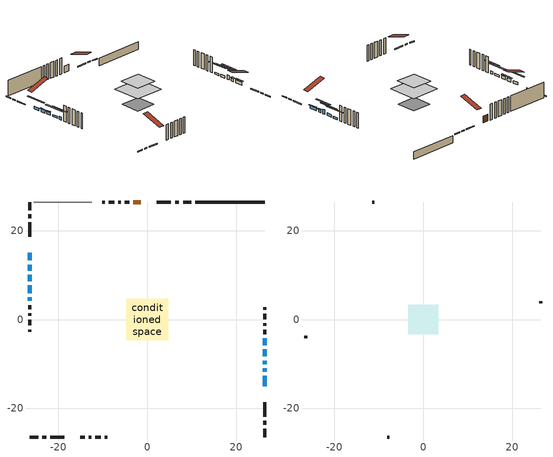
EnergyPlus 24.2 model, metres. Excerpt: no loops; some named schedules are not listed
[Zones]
conditioned space
 floor outside (Floor1 construction): -0.63,-0.63 -0.63,0.63 0.63,0.63 0.63,-0.63 z0.28
 floor adiabatic (AdiabaticFloorConstruction): -4.69,-4.69 -4.69,4.69 4.69,4.69 4.69,-4.69 z2.72
 floor foundation (Slab1 construction): -3.18,-3.18 -3.18,3.18 3.18,3.18 3.18,-3.18 z-2.04
 wall outside (RimJoist1 construction): 9.93,26.47 8.06,26.47 / -26.47,-26.47 -24.6,-26.47 / -26.47,26.47 -26.47,24.6 / 26.47,-26.47 26.47,-24.6 z0.28:0.58
 wall outside (RimJoist2 construction): 7.13,26.47 6.26,26.47 / -23.67,-26.47 -22.79,-26.47 / -26.47,23.67 -26.47,22.79 / 26.47,-23.67 26.47,-22.79 z0.28:0.58
 wall outside (RimJoist3 construction): 5.33,26.47 2.13,26.47 / -21.86,-26.47 -18.66,-26.47 / -26.47,21.86 -26.47,18.66 / 26.47,-21.86 26.47,-18.66 z0.28:0.58
 wall outside (AdiabaticWallConstruction 1): -1.45,26.47 -3.17,26.47 z0.28:2.31
 wall outside (AdiabaticWallConstruction): -26.47,15.09 -26.47,13.31 / 26.47,-8.31 26.47,-6.74 z0.28:1.07; -26.47,12.38 -26.47,10.98 / 26.47,-15.09 26.47,-12.67 / -26.47,10.05 -26.47,8.66 z0.28:1.25; 26.47,-11.75 26.47,-10.96 / -26.47,5.02 -26.47,4.18 z0.28:1.17; -26.47,7.73 -26.47,5.95 / 26.47,-5.81 26.47,-4.24 z0.28:0.87; 26.47,-10.03 26.47,-9.24 z0.28:1.68
 wall outside (Wall1 construction): -4.1,26.47 -5.06,26.47 / -15.09,-26.47 -14.13,-26.47 / -26.47,3.25 -26.47,2.29 / 26.47,-3.31 26.47,-2.35 z0.28:5.16
 wall outside (Wall2 construction): -5.98,26.47 -6.52,26.47 / -13.2,-26.47 -12.67,-26.47 / -26.47,1.36 -26.47,0.83 / 26.47,-1.42 26.47,-0.89 z0.28:5.16
 wall outside (Wall3 construction): -7.45,26.47 -8.68,26.47 / -11.74,-26.47 -10.51,-26.47 / -26.47,-0.1 -26.47,-1.33 / 26.47,0.04 26.47,1.27 z0.28:5.16
 wall outside (Wall4 construction): -9.61,26.47 -10.12,26.47 / -9.58,-26.47 -9.06,-26.47 / -26.47,-2.26 -26.47,-2.78 / 26.47,2.2 26.47,2.72 z0.28:5.16
 wall foundation (FoundationWall1 construction): 26.47,26.47 10.86,26.47 z-2.04:0.28
 wall adiabatic (Wall6 construction): -12.47,26.47 -25.54,26.47 z0.28:5.16
 window (WindowConstruction): -26.47,15.09 -26.47,13.31 z0.28:1.07
 window (WindowConstruction 6): -26.47,12.38 -26.47,10.98 z0.28:1.25
 window (WindowConstruction 7): 26.47,-15.09 26.47,-12.67 z0.28:1.25
 window (WindowConstruction 8): 26.47,-11.74 26.47,-10.96 z0.28:1.17
 window (WindowConstruction 9): -26.47,10.05 -26.47,8.66 z0.28:1.25
 window (WindowConstruction 1): -26.47,7.73 -26.47,5.95 z0.28:0.87
 window (WindowConstruction 2): -26.47,5.02 -26.47,4.18 z0.28:1.17
 window (WindowConstruction 3): 26.47,-10.03 26.47,-9.24 z0.28:1.68
 window (WindowConstruction 4): 26.47,-8.31 26.47,-6.74 z0.28:1.07
 window (WindowConstruction 5): 26.47,-5.81 26.47,-4.24 z0.28:0.87
 door (Door): -1.45,26.47 -3.17,26.47 z0.28:2.31
 ceiling adiabatic (AdiabaticFloorConstruction): 4.69,-4.69 4.69,4.69 -4.69,4.69 -4.69,-4.69 z2.72
attic - vented
 floor to conditioned space (Floor2 construction Reversed): -3.35,-3.35 -3.35,3.35 3.35,3.35 3.35,-3.35 z5.16
 wall outside (Wall5 construction): -11.05,26.47 -11.54,26.47 / -8.13,-26.47 -7.65,-26.47 / -26.47,-3.7 -26.47,-4.19 / 26.47,3.65 26.47,4.13 z0.28:5.16
 roof outside (Roof1 construction): -0.52,26.47,5.16 -0.52,19.95,7.33 1.2,19.95,7.33 1.2,26.47,5.16; -16.02,-26.47,5.16 -16.02,-19.95,7.33 -17.73,-19.95,7.33 -17.73,-26.47,5.16; -26.47,16.02,5.16 -19.95,16.02,7.33 -19.95,17.73,7.33 -26.47,17.73,5.16; 26.47,-16.02,5.16 19.95,-16.02,7.33 19.95,-17.73,7.33 26.47,-17.73,5.16
shading: -26.47,10.87 -26.47,17.53 -26.88,17.53 -26.88,10.87 z3.51; -26.47,10.8 -26.47,12.56 -26.88,12.56 -26.88,10.8 z1.43; 26.47,-12.49 26.47,-15.27 26.88,-15.27 26.88,-12.49 z1.43; 26.47,-10.78 26.47,-11.92 26.88,-11.92 26.88,-10.78 z1.35; -26.47,8.48 -26.47,10.23 -26.88,10.23 -26.88,8.48 z1.43; -26.47,3.51 -26.47,10.17 -26.88,10.17 -26.88,3.51 z3.31; -26.47,1.74 -26.47,7.46 -26.88,7.46 -26.88,1.74 z3.61; 26.47,-6.8 26.47,-12.47 26.88,-12.47 26.88,-6.8 z4.12; 26.47,-4.3 26.47,-10.75 26.88,-10.75 26.88,-4.3 z3.51; 26.47,-1.8 26.47,-8.25 26.88,-8.25 26.88,-1.8 z3.31
[Building]
Building 1: Terrain=Suburbs
[Site:Location]
Calgary Intl AP_AB: Latitude {deg}=51.11; Longitude {deg}=-114.02; Time Zone {hr}=-7; Elevation {m}=1084; Keep Site Location Information=Yes
[Site:GroundTemperature:Shallow]
0.326196, -1.55603, -1.70677, -0.813554, 2.7722, 6.34125, 9.43543, 11.3955, 11.562, 9.96783, 6.95256, 3.49299
[Site:WaterMainsTemperature]
Calculation Method=Schedule; Temperature Schedule=mains temperature schedule
[Material] Roughness=Rough; Thermal Absorptance=0.9
Name | Thickness {m} | Conductivity {W/m-K} | Density {kg/m3} | Specific Heat {J/kg-K} | Solar Absorptance | Visible Absorptance
asphalt or fiberglass shingles | 0.00635 | 0.162714 | 1121.4 | 1465.45 | 0.4 | 0.4
ceiling loosefill ins | 0.169333 | 0.0480833 | 16.02 | 1046.75 | 0.7 | 0.7
ceiling stud and cavity | 0.1397 | 0.136084 | 65.682 | 1177.47 | 0.7 | 0.7
concrete 4.0 in. | 0.1016 | 1.803125 | 2242.8 | 837.4 | 0.7 | 0.7
concrete 8.0 in. | 0.2032 | 1.803125 | 2242.8 | 837.4 | 0.7 | 0.7
door material | 0.04445 | 0.327969 | 512.64 | 1214.23 | 0.7 | 0.7
exterior vertical ins | 0.00258813 | 0.029427 | 32.04 | 1214.23 | 0.7 | 0.7
floor covering | 0.0127 | 0.0433444 | 54.468 | 1339.84 | 0.6 | 0.6
floor rigid ins; rim joist rigid ins | 0.051816 | 0.029427 | 32.04 | 1214.23 | 0.7 | 0.7
floor rigid ins 1; wall rigid ins | 0.512978 | 0.029427 | 32.04 | 1214.23 | 0.7 | 0.7
floor stud and cavity | 0.1397 | 0.0881335 | 92.3553 | 1139.71 | 0.7 | 0.7
floor stud and cavity 1 | 0.1397 | 1.75129 | 37.0049 | 1207.88 | 0.7 | 0.7
furniture material conditioned space 1 | 0.1524 | 0.115458 | 640.8 | 1214.23 | 0.6 | 0.6
gypsum board | 0.0127 | 0.160291 | 801 | 837.4 | 0.6 | 0.6
gypsum board 1 | 0.0127 | 0.160291 | 801 | 837.4 | 0.7 | 0.7
osb sheathing 0.5 in. | 0.0127 | 0.115458 | 512.64 | 1214.23 | 0.7 | 0.7
osb sheathing 0.5 in. 1 | 0.0127 | 0.115458 | 512.64 | 1214.23 | 0.4 | 0.4
osb sheathing 0.75 in. | 0.01905 | 0.115458 | 512.64 | 1214.23 | 0.7 | 0.7
osb sheathing 2.0 in. | 0.0508 | 0.115458 | 512.64 | 1214.23 | 0.7 | 0.7
rim joist stud and cavity | 0.0508 | 0.177451 | 125.044 | 1163.47 | 0.6 | 0.6
rim joist stud and cavity 1 | 0.0508 | 24.0425 | 6.31874 | 1174.65 | 0.6 | 0.6
rim joist stud and cavity 2 | 0.0508 | 0.174236 | 125.044 | 1163.47 | 0.6 | 0.6
wall stud and cavity | 0.1397 | 0.102505 | 139.0536 | 1170.24 | 0.7 | 0.7
wall stud and cavity 1 | 0.1397 | 0.0904657 | 139.0536 | 1170.24 | 0.7 | 0.7
wall stud and cavity 2 | 0.1397 | 0.102637 | 139.0536 | 1170.24 | 0.7 | 0.7
wall stud and cavity 3 | 0.1397 | 0.090055 | 139.0536 | 1170.24 | 0.7 | 0.7
wall stud and cavity 4 | 0.0889 | 6.9971 | 50.32683 | 1063.81 | 0.6 | 0.6
wall stud and cavity 5 | 0.1397 | 0.0915572 | 139.0536 | 1170.24 | 0.7 | 0.7
wall stud and cavity 6 | 0.0889 | 0.380278 | 52.3479 | 1209.89 | 0.7 | 0.7
wall stud and cavity 7 | 0.0889 | 0.391764 | 83.0341 | 1211.67 | 0.7 | 0.7
wood siding | 0.0254 | 0.102417 | 544.68 | 1172.36 | 0.4 | 0.4
wood siding 1 | 0.00254 | 0.102417 | 544.68 | 1172.36 | 0.4 | 0.4
wood siding 2; wood siding 3; wood siding 4 | 0.0254 | 0.102417 | 544.68 | 1172.36 | 0.7 | 0.7
[WindowMaterial:SimpleGlazingSystem]
Name | U-Factor {W/m2-K} | Solar Heat Gain Coefficient
WindowMaterial | 2.961077 | 0.63
WindowMaterial 1 | 5.48552 | 0.55
WindowMaterial 2 | 5.135751 | 0.58
WindowMaterial 3 | 2.941204 | 0.65
WindowMaterial 4 | 2.96789 | 0.62
WindowMaterial 5 | 5.63712 | 0.54
WindowMaterial 6 | 4.55148 | 0.63
WindowMaterial 7 | 4.19945 | 0.65
WindowMaterial 8 | 5.18629 | 0.58
[Construction]
AdiabaticFloorConstruction: floor stud and cavity 1, floor rigid ins 1, osb sheathing 0.75 in., floor covering
AdiabaticWallConstruction: wood siding 3, wall rigid ins, wall stud and cavity 6, gypsum board
AdiabaticWallConstruction 1: wood siding 4, wall rigid ins, wall stud and cavity 6, gypsum board
Door: door material
Floor1 construction: floor stud and cavity, floor rigid ins, osb sheathing 0.75 in., floor covering
Floor2 construction Reversed: gypsum board, ceiling stud and cavity, ceiling loosefill ins
FoundationWall1 construction: concrete 8.0 in., gypsum board 1
furniture construction conditioned space 1: furniture material conditioned space 1
PartitionWallConstruction: gypsum board, wall stud and cavity 7, gypsum board
RimJoist1 construction: wood siding 2, rim joist rigid ins, osb sheathing 2.0 in., rim joist stud and cavity
RimJoist2 construction: wood siding 2, rim joist stud and cavity 1
RimJoist3 construction: wood siding 2, rim joist rigid ins, osb sheathing 2.0 in., rim joist stud and cavity 2
Roof1 construction: asphalt or fiberglass shingles
Slab1 construction: concrete 4.0 in.
Wall1 construction: wood siding, osb sheathing 0.5 in., wall stud and cavity, gypsum board
Wall2 construction: wood siding, osb sheathing 0.5 in., wall stud and cavity 1, gypsum board
Wall3 construction: wood siding, osb sheathing 0.5 in., wall stud and cavity 2, gypsum board
Wall4 construction: wood siding, osb sheathing 0.5 in., wall stud and cavity 3, gypsum board
Wall5 construction: wood siding 1, wall stud and cavity 4
Wall6 construction: osb sheathing 0.5 in. 1, wall stud and cavity 5, gypsum board
WindowConstruction: WindowMaterial
WindowConstruction 1: WindowMaterial 1
WindowConstruction 2: WindowMaterial 2
WindowConstruction 3: WindowMaterial 3
WindowConstruction 4: WindowMaterial 4
WindowConstruction 5: WindowMaterial 5
WindowConstruction 6; WindowConstruction 9: WindowMaterial 6
WindowConstruction 7: WindowMaterial 7
WindowConstruction 8: WindowMaterial 8
[Zone] Multiplier=1; Part of Total Floor Area=Yes
Name | Volume {m3}
attic - vented | 15.7934
conditioned space | 333.9
[Space]
Name | Zone | Volume {m3}
attic - vented 1 | attic - vented | 15.7934
conditioned space 1 | conditioned space | 333.9
[ZoneInfiltration:EffectiveLeakageArea]
infil attic - vented 1: Zone or Space=attic - vented 1; Schedule=Always On Discrete; Effective Air Leakage Area {cm2}=1535.31; Stack Coefficient=0.000490203; Wind Coefficient=1.49592e-05
[ZoneMixing]
whole house fan mix: Zone or Space=attic - vented; Schedule=Always On Continuous; Design Flow Rate Calculation Method=Flow/Zone; Design Flow Rate {m3/s}=0; Source Zone or Space=conditioned space
[SurfaceProperty:ExposedFoundationPerimeter]
Slab1: Exposed Perimeter Calculation Method=TotalExposedPerimeter; Total Exposed Perimeter {m}=15.606
[InternalMass] Zone or ZoneList=conditioned space; Space or SpaceList=conditioned space 1
Name | Construction | Surface Area {m2}
furniture mass conditioned space 1 | furniture construction conditioned space 1 | 52.036
partition wall mass | PartitionWallConstruction | 130.09
[Lights]
interior lighting: Zone or ZoneList or Space or SpaceList=conditioned space 1; Schedule=interior lighting schedule; Design Level Calculation Method=LightingLevel; Lighting Level {W}=343.2; Return Air Fraction=0; Fraction Radiant=0.6; Fraction Visible=0.2; Fraction Replaceable=1
[People]
occupants: Zone or ZoneList or Space or SpaceList=conditioned space 1; Number of People Schedule=occupants schedule; Number of People Calculation Method=People; Number of People=3; Fraction Radiant=0.314171; Sensible Heat Fraction=0.56303; Activity Level Schedule=occupants activity schedule; Carbon Dioxide Generation Rate {m3/s-W}=0; Enable ASHRAE 55 Comfort Warnings=No; Mean Radiant Temperature Calculation Type=EnclosureAveraged
[ElectricEquipment] Zone or ZoneList or Space or SpaceList=conditioned space 1; Design Level Calculation Method=EquipmentLevel
Name | Schedule | Design Level {W} | Fraction Latent | Fraction Radiant | Fraction Lost
clothes dryer | clothes dryer schedule | 140.772 | 0.015 | 0.081 | 0.85
clothes washer | clothes washer schedule | 32.1985 | 0.03 | 0.162 | 0.7
cooking range | cooking range schedule | 208.969 | 0.08 | 0.432 | 0.2
dishwasher | dishwasher schedule | 66.8632 | 0.3 | 0.18 | 0.4
fridge | fridge schedule | 72.9452 | 0 | 0.6 | 0
mech vent house fan | mech vent house fan schedule | 0 | 0 | 0 | 1
mech vent house fan cfis | mech vent house fan cfis schedule | 0 | 0 | 0 | 0
misc plug loads | misc plug loads schedule | 494.7 | 0.045 | 0.513 | 0.1
whole house fan | Always On Discrete | 0 | 0 | 0 | 1
[OtherEquipment] Zone or ZoneList or Space or SpaceList=conditioned space 1; Design Level Calculation Method=EquipmentLevel
Name | Fuel Type | Schedule | Design Level {W} | Fraction Latent | Fraction Radiant | Fraction Lost
clothes dryer 1 | Electricity | clothes dryer schedule | 0 | 0.015 | 0.081 | 0.85
cooking range 1 | Electricity | cooking range schedule | 0 | 0.08 | 0.432 | 0.2
general water use latent | None | general water use schedule | 59.3978 | 1 | 0 | 0
general water use sensible | None | general water use schedule | -58.539 | 0 | 0.6 | 0
mech vent house fan latent load | None | Always On Discrete | 0 | 1 | 0 | 0
mech vent house fan sensible load | None | Always On Discrete | 0 | 0 | 0 | 0
water heater energy adjustment1 | NaturalGas | Always On Discrete | 0.01 | 0 | 0 | 1
[ZoneInfiltration:DesignFlowRate] Zone or ZoneList or Space or SpaceList=conditioned space 1; Schedule=Always On Discrete; Design Flow Rate Calculation Method=Flow/Zone; Design Flow Rate {m3/s}=0
infil flow; natural vent flow; whole house fan flow
[Foundation:Kiva]
Foundation Kiva 1: Initial Indoor Air Temperature {C}=18; Wall Height Above Grade {m}=0.279989; Wall Depth Below Slab {m}=0.2032; Custom Block Material Name 1=exterior vertical ins; Custom Block Depth 1 {m}=2.31999; Custom Block X Position 1 {m}=0.2159; Custom Block Z Position 1 {m}=0
[Foundation:Kiva:Settings]
Soil Conductivity {W/m-K}=0.849921; Soil Density {kg/m3}=1842.3; Soil Specific Heat {J/kg-K}=418.7; Ground Solar Absorptivity=0.9; Ground Thermal Absorptivity=0.9; Ground Surface Roughness {m}=0.03; Far-Field Width {m}=40; Deep-Ground Boundary Condition=ZeroFlux; Deep-Ground Depth {m}=40; Minimum Cell Dimension {m}=0.2; Maximum Cell Growth Coefficient=3; Simulation Timestep=Timestep
[Exterior:Lights]
exterior lighting: Schedule=exterior lighting schedule; Design Level {W}=75.6
[Schedule:Constant]
Name | Hourly Value
Always On Continuous; mech vent house fan schedule; mech vent house fan cfis schedule; Always On Discrete | 1
occupants activity schedule | 117.228
fridge schedule | 0
[Schedule:Week:Daily]
interior lighting schedule Week Rule - Jan1-Jan27: interior lighting schedule day, interior lighting schedule day, interior lighting schedule day, interior lighting schedule day, interior lighting schedule day, interior lighting schedule day, interior lighting schedule day, interior lighting schedule default day, interior lighting schedule default day, interior lighting schedule default day, interior lighting schedule default day, interior lighting schedule default day
interior lighting schedule Week Rule - Jan28-Feb3: interior lighting schedule day, interior lighting schedule day, interior lighting schedule day, interior lighting schedule day, interior lighting schedule day 1, interior lighting schedule day 1, interior lighting schedule day 1, interior lighting schedule default day, interior lighting schedule default day, interior lighting schedule default day, interior lighting schedule default day, interior lighting schedule default day
interior lighting schedule Week Rule - Feb4-Feb24: interior lighting schedule day 1, interior lighting schedule day 1, interior lighting schedule day 1, interior lighting schedule day 1, interior lighting schedule day 1, interior lighting schedule day 1, interior lighting schedule day 1, interior lighting schedule default day, interior lighting schedule default day, interior lighting schedule default day, interior lighting schedule default day, interior lighting schedule default day
interior lighting schedule Week Rule - Feb25-Mar3: interior lighting schedule day 1, interior lighting schedule day 1, interior lighting schedule day 1, interior lighting schedule day 1, interior lighting schedule day 2, interior lighting schedule day 2, interior lighting schedule day 2, interior lighting schedule default day, interior lighting schedule default day, interior lighting schedule default day, interior lighting schedule default day, interior lighting schedule default day
interior lighting schedule Week Rule - Mar4-Mar31: interior lighting schedule day 2, interior lighting schedule day 2, interior lighting schedule day 2, interior lighting schedule day 2, interior lighting schedule day 2, interior lighting schedule day 2, interior lighting schedule day 2, interior lighting schedule default day, interior lighting schedule default day, interior lighting schedule default day, interior lighting schedule default day, interior lighting schedule default day
interior lighting schedule Week Rule - Apr1-Apr28: interior lighting schedule day 3, interior lighting schedule day 3, interior lighting schedule day 3, interior lighting schedule day 3, interior lighting schedule day 3, interior lighting schedule day 3, interior lighting schedule day 3, interior lighting schedule default day, interior lighting schedule default day, interior lighting schedule default day, interior lighting schedule default day, interior lighting schedule default day
interior lighting schedule Week Rule - Apr29-May5: interior lighting schedule day 3, interior lighting schedule day 3, interior lighting schedule day 4, interior lighting schedule day 4, interior lighting schedule day 4, interior lighting schedule day 4, interior lighting schedule day 4, interior lighting schedule default day, interior lighting schedule default day, interior lighting schedule default day, interior lighting schedule default day, interior lighting schedule default day
interior lighting schedule Week Rule - May6-May26: interior lighting schedule day 4, interior lighting schedule day 4, interior lighting schedule day 4, interior lighting schedule day 4, interior lighting schedule day 4, interior lighting schedule day 4, interior lighting schedule day 4, interior lighting schedule default day, interior lighting schedule default day, interior lighting schedule default day, interior lighting schedule default day, interior lighting schedule default day
interior lighting schedule Week Rule - May27-Jun2: interior lighting schedule day 4, interior lighting schedule day 4, interior lighting schedule day 4, interior lighting schedule day 4, interior lighting schedule day 4, interior lighting schedule day 5, interior lighting schedule day 5, interior lighting schedule default day, interior lighting schedule default day, interior lighting schedule default day, interior lighting schedule default day, interior lighting schedule default day
interior lighting schedule Week Rule - Jun3-Jun30: interior lighting schedule day 5, interior lighting schedule day 5, interior lighting schedule day 5, interior lighting schedule day 5, interior lighting schedule day 5, interior lighting schedule day 5, interior lighting schedule day 5, interior lighting schedule default day, interior lighting schedule default day, interior lighting schedule default day, interior lighting schedule default day, interior lighting schedule default day
interior lighting schedule Week Rule - Jul1-Jul28: interior lighting schedule day 6, interior lighting schedule day 6, interior lighting schedule day 6, interior lighting schedule day 6, interior lighting schedule day 6, interior lighting schedule day 6, interior lighting schedule day 6, interior lighting schedule default day, interior lighting schedule default day, interior lighting schedule default day, interior lighting schedule default day, interior lighting schedule default day
interior lighting schedule Week Rule - Jul29-Aug4: interior lighting schedule day 6, interior lighting schedule day 6, interior lighting schedule day 6, interior lighting schedule day 7, interior lighting schedule day 7, interior lighting schedule day 7, interior lighting schedule day 7, interior lighting schedule default day, interior lighting schedule default day, interior lighting schedule default day, interior lighting schedule default day, interior lighting schedule default day
interior lighting schedule Week Rule - Aug5-Aug25: interior lighting schedule day 7, interior lighting schedule day 7, interior lighting schedule day 7, interior lighting schedule day 7, interior lighting schedule day 7, interior lighting schedule day 7, interior lighting schedule day 7, interior lighting schedule default day, interior lighting schedule default day, interior lighting schedule default day, interior lighting schedule default day, interior lighting schedule default day
interior lighting schedule Week Rule - Aug26-Sep1: interior lighting schedule day 7, interior lighting schedule day 7, interior lighting schedule day 7, interior lighting schedule day 7, interior lighting schedule day 7, interior lighting schedule day 7, interior lighting schedule day 8, interior lighting schedule default day, interior lighting schedule default day, interior lighting schedule default day, interior lighting schedule default day, interior lighting schedule default day
interior lighting schedule Week Rule - Sep2-Sep29: interior lighting schedule day 8, interior lighting schedule day 8, interior lighting schedule day 8, interior lighting schedule day 8, interior lighting schedule day 8, interior lighting schedule day 8, interior lighting schedule day 8, interior lighting schedule default day, interior lighting schedule default day, interior lighting schedule default day, interior lighting schedule default day, interior lighting schedule default day
interior lighting schedule Week Rule - Sep30-Oct6: interior lighting schedule day 8, interior lighting schedule day 9, interior lighting schedule day 9, interior lighting schedule day 9, interior lighting schedule day 9, interior lighting schedule day 9, interior lighting schedule day 9, interior lighting schedule default day, interior lighting schedule default day, interior lighting schedule default day, interior lighting schedule default day, interior lighting schedule default day
interior lighting schedule Week Rule - Oct7-Oct27: interior lighting schedule day 9, interior lighting schedule day 9, interior lighting schedule day 9, interior lighting schedule day 9, interior lighting schedule day 9, interior lighting schedule day 9, interior lighting schedule day 9, interior lighting schedule default day, interior lighting schedule default day, interior lighting schedule default day, interior lighting schedule default day, interior lighting schedule default day
interior lighting schedule Week Rule - Oct28-Nov3: interior lighting schedule day 9, interior lighting schedule day 9, interior lighting schedule day 9, interior lighting schedule day 9, interior lighting schedule day 10, interior lighting schedule day 10, interior lighting schedule day 10, interior lighting schedule default day, interior lighting schedule default day, interior lighting schedule default day, interior lighting schedule default day, interior lighting schedule default day
interior lighting schedule Week Rule - Nov4-Nov24: interior lighting schedule day 10, interior lighting schedule day 10, interior lighting schedule day 10, interior lighting schedule day 10, interior lighting schedule day 10, interior lighting schedule day 10, interior lighting schedule day 10, interior lighting schedule default day, interior lighting schedule default day, interior lighting schedule default day, interior lighting schedule default day, interior lighting schedule default day
interior lighting schedule Week Rule - Nov25-Dec1: interior lighting schedule day 10, interior lighting schedule day 10, interior lighting schedule day 10, interior lighting schedule day 10, interior lighting schedule day 10, interior lighting schedule day 10, interior lighting schedule day 11, interior lighting schedule default day, interior lighting schedule default day, interior lighting schedule default day, interior lighting schedule default day, interior lighting schedule default day
interior lighting schedule Week Rule - Dec2-Dec31: interior lighting schedule day 11, interior lighting schedule day 11, interior lighting schedule day 11, interior lighting schedule day 11, interior lighting schedule day 11, interior lighting schedule day 11, interior lighting schedule day 11, interior lighting schedule default day, interior lighting schedule default day, interior lighting schedule default day, interior lighting schedule default day, interior lighting schedule default day
occupants schedule Week Rule - Jan1-Dec31: occupants schedule day, occupants schedule day, occupants schedule day, occupants schedule day, occupants schedule day, occupants schedule day, occupants schedule day, occupants schedule default day, occupants schedule default day, occupants schedule default day, occupants schedule default day, occupants schedule default day
clothes dryer schedule Week Rule - Jan1-Dec31: clothes dryer schedule day, clothes dryer schedule day, clothes dryer schedule day, clothes dryer schedule day, clothes dryer schedule day, clothes dryer schedule day, clothes dryer schedule day, clothes dryer schedule default day, clothes dryer schedule default day, clothes dryer schedule default day, clothes dryer schedule default day, clothes dryer schedule default day
clothes washer schedule Week Rule - Jan1-Dec31: clothes washer schedule day, clothes washer schedule day, clothes washer schedule day, clothes washer schedule day, clothes washer schedule day, clothes washer schedule day, clothes washer schedule day, clothes washer schedule default day, clothes washer schedule default day, clothes washer schedule default day, clothes washer schedule default day, clothes washer schedule default day
cooking range schedule Week Rule - Jan1-Dec31: cooking range schedule day, cooking range schedule day, cooking range schedule day, cooking range schedule day, cooking range schedule day, cooking range schedule day, cooking range schedule day, cooking range schedule default day, cooking range schedule default day, cooking range schedule default day, cooking range schedule default day, cooking range schedule default day
dishwasher schedule Week Rule - Jan1-Dec31: dishwasher schedule day, dishwasher schedule day, dishwasher schedule day, dishwasher schedule day, dishwasher schedule day, dishwasher schedule day, dishwasher schedule day, dishwasher schedule default day, dishwasher schedule default day, dishwasher schedule default day, dishwasher schedule default day, dishwasher schedule default day
misc plug loads schedule Week Rule - Jan1-Dec31: misc plug loads schedule day, misc plug loads schedule day, misc plug loads schedule day, misc plug loads schedule day, misc plug loads schedule day, misc plug loads schedule day, misc plug loads schedule day, misc plug loads schedule default day, misc plug loads schedule default day, misc plug loads schedule default day, misc plug loads schedule default day, misc plug loads schedule default day
general water use schedule Week Rule - Jan1-Dec31: general water use schedule day, general water use schedule day, general water use schedule day, general water use schedule day, general water use schedule day, general water use schedule day, general water use schedule day, general water use schedule default day, general water use schedule default day, general water use schedule default day, general water use schedule default day, general water use schedule default day
exterior lighting schedule Week Rule - Jan1-Jan27: exterior lighting schedule day, exterior lighting schedule day, exterior lighting schedule day, exterior lighting schedule day, exterior lighting schedule day, exterior lighting schedule day, exterior lighting schedule day, exterior lighting schedule default day, exterior lighting schedule default day, exterior lighting schedule default day, exterior lighting schedule default day, exterior lighting schedule default day
exterior lighting schedule Week Rule - Jan28-Feb3: exterior lighting schedule day, exterior lighting schedule day, exterior lighting schedule day, exterior lighting schedule day, exterior lighting schedule day 1, exterior lighting schedule day 1, exterior lighting schedule day 1, exterior lighting schedule default day, exterior lighting schedule default day, exterior lighting schedule default day, exterior lighting schedule default day, exterior lighting schedule default day
exterior lighting schedule Week Rule - Feb4-Feb24: exterior lighting schedule day 1, exterior lighting schedule day 1, exterior lighting schedule day 1, exterior lighting schedule day 1, exterior lighting schedule day 1, exterior lighting schedule day 1, exterior lighting schedule day 1, exterior lighting schedule default day, exterior lighting schedule default day, exterior lighting schedule default day, exterior lighting schedule default day, exterior lighting schedule default day
exterior lighting schedule Week Rule - Feb25-Mar3: exterior lighting schedule day 1, exterior lighting schedule day 1, exterior lighting schedule day 1, exterior lighting schedule day 1, exterior lighting schedule day 2, exterior lighting schedule day 2, exterior lighting schedule day 2, exterior lighting schedule default day, exterior lighting schedule default day, exterior lighting schedule default day, exterior lighting schedule default day, exterior lighting schedule default day
exterior lighting schedule Week Rule - Mar4-Mar31: exterior lighting schedule day 2, exterior lighting schedule day 2, exterior lighting schedule day 2, exterior lighting schedule day 2, exterior lighting schedule day 2, exterior lighting schedule day 2, exterior lighting schedule day 2, exterior lighting schedule default day, exterior lighting schedule default day, exterior lighting schedule default day, exterior lighting schedule default day, exterior lighting schedule default day
exterior lighting schedule Week Rule - Apr1-Apr28: exterior lighting schedule day 3, exterior lighting schedule day 3, exterior lighting schedule day 3, exterior lighting schedule day 3, exterior lighting schedule day 3, exterior lighting schedule day 3, exterior lighting schedule day 3, exterior lighting schedule default day, exterior lighting schedule default day, exterior lighting schedule default day, exterior lighting schedule default day, exterior lighting schedule default day
exterior lighting schedule Week Rule - Apr29-May5: exterior lighting schedule day 3, exterior lighting schedule day 3, exterior lighting schedule day 4, exterior lighting schedule day 4, exterior lighting schedule day 4, exterior lighting schedule day 4, exterior lighting schedule day 4, exterior lighting schedule default day, exterior lighting schedule default day, exterior lighting schedule default day, exterior lighting schedule default day, exterior lighting schedule default day
exterior lighting schedule Week Rule - May6-May26: exterior lighting schedule day 4, exterior lighting schedule day 4, exterior lighting schedule day 4, exterior lighting schedule day 4, exterior lighting schedule day 4, exterior lighting schedule day 4, exterior lighting schedule day 4, exterior lighting schedule default day, exterior lighting schedule default day, exterior lighting schedule default day, exterior lighting schedule default day, exterior lighting schedule default day
exterior lighting schedule Week Rule - May27-Jun2: exterior lighting schedule day 4, exterior lighting schedule day 4, exterior lighting schedule day 4, exterior lighting schedule day 4, exterior lighting schedule day 4, exterior lighting schedule day 5, exterior lighting schedule day 5, exterior lighting schedule default day, exterior lighting schedule default day, exterior lighting schedule default day, exterior lighting schedule default day, exterior lighting schedule default day
exterior lighting schedule Week Rule - Jun3-Jun30: exterior lighting schedule day 5, exterior lighting schedule day 5, exterior lighting schedule day 5, exterior lighting schedule day 5, exterior lighting schedule day 5, exterior lighting schedule day 5, exterior lighting schedule day 5, exterior lighting schedule default day, exterior lighting schedule default day, exterior lighting schedule default day, exterior lighting schedule default day, exterior lighting schedule default day
exterior lighting schedule Week Rule - Jul1-Jul28: exterior lighting schedule day 6, exterior lighting schedule day 6, exterior lighting schedule day 6, exterior lighting schedule day 6, exterior lighting schedule day 6, exterior lighting schedule day 6, exterior lighting schedule day 6, exterior lighting schedule default day, exterior lighting schedule default day, exterior lighting schedule default day, exterior lighting schedule default day, exterior lighting schedule default day
exterior lighting schedule Week Rule - Jul29-Aug4: exterior lighting schedule day 6, exterior lighting schedule day 6, exterior lighting schedule day 6, exterior lighting schedule day 7, exterior lighting schedule day 7, exterior lighting schedule day 7, exterior lighting schedule day 7, exterior lighting schedule default day, exterior lighting schedule default day, exterior lighting schedule default day, exterior lighting schedule default day, exterior lighting schedule default day
exterior lighting schedule Week Rule - Aug5-Aug25: exterior lighting schedule day 7, exterior lighting schedule day 7, exterior lighting schedule day 7, exterior lighting schedule day 7, exterior lighting schedule day 7, exterior lighting schedule day 7, exterior lighting schedule day 7, exterior lighting schedule default day, exterior lighting schedule default day, exterior lighting schedule default day, exterior lighting schedule default day, exterior lighting schedule default day
exterior lighting schedule Week Rule - Aug26-Sep1: exterior lighting schedule day 7, exterior lighting schedule day 7, exterior lighting schedule day 7, exterior lighting schedule day 7, exterior lighting schedule day 7, exterior lighting schedule day 7, exterior lighting schedule day 8, exterior lighting schedule default day, exterior lighting schedule default day, exterior lighting schedule default day, exterior lighting schedule default day, exterior lighting schedule default day
exterior lighting schedule Week Rule - Sep2-Sep29: exterior lighting schedule day 8, exterior lighting schedule day 8, exterior lighting schedule day 8, exterior lighting schedule day 8, exterior lighting schedule day 8, exterior lighting schedule day 8, exterior lighting schedule day 8, exterior lighting schedule default day, exterior lighting schedule default day, exterior lighting schedule default day, exterior lighting schedule default day, exterior lighting schedule default day
exterior lighting schedule Week Rule - Sep30-Oct6: exterior lighting schedule day 8, exterior lighting schedule day 9, exterior lighting schedule day 9, exterior lighting schedule day 9, exterior lighting schedule day 9, exterior lighting schedule day 9, exterior lighting schedule day 9, exterior lighting schedule default day, exterior lighting schedule default day, exterior lighting schedule default day, exterior lighting schedule default day, exterior lighting schedule default day
exterior lighting schedule Week Rule - Oct7-Oct27: exterior lighting schedule day 9, exterior lighting schedule day 9, exterior lighting schedule day 9, exterior lighting schedule day 9, exterior lighting schedule day 9, exterior lighting schedule day 9, exterior lighting schedule day 9, exterior lighting schedule default day, exterior lighting schedule default day, exterior lighting schedule default day, exterior lighting schedule default day, exterior lighting schedule default day
exterior lighting schedule Week Rule - Oct28-Nov3: exterior lighting schedule day 9, exterior lighting schedule day 9, exterior lighting schedule day 9, exterior lighting schedule day 9, exterior lighting schedule day 10, exterior lighting schedule day 10, exterior lighting schedule day 10, exterior lighting schedule default day, exterior lighting schedule default day, exterior lighting schedule default day, exterior lighting schedule default day, exterior lighting schedule default day
[Schedule:Year]
interior lighting schedule: interior lighting schedule Week Rule - Jan1-Jan27, 1, 1, 1, 27, interior lighting schedule Week Rule - Jan28-Feb3, 1, 28, 2, 3, interior lighting schedule Week Rule - Feb4-Feb24, 2, 4, 2, 24, interior lighting schedule Week Rule - Feb25-Mar3, 2, 25, 3, 3, interior lighting schedule Week Rule - Mar4-Mar31, 3, 4, 3, 31, interior lighting schedule Week Rule - Apr1-Apr28, 4, 1, 4, 28, interior lighting schedule Week Rule - Apr29-May5, 4, 29, 5, 5, interior lighting schedule Week Rule - May6-May26, 5, 6, 5, 26, interior lighting schedule Week Rule - May27-Jun2, 5, 27, 6, 2, interior lighting schedule Week Rule - Jun3-Jun30, 6, 3, 6, 30, interior lighting schedule Week Rule - Jul1-Jul28, 7, 1, 7, 28, interior lighting schedule Week Rule - Jul29-Aug4, 7, 29, 8, 4, interior lighting schedule Week Rule - Aug5-Aug25, 8, 5, 8, 25, interior lighting schedule Week Rule - Aug26-Sep1, 8, 26, 9, 1, interior lighting schedule Week Rule - Sep2-Sep29, 9, 2, 9, 29, interior lighting schedule Week Rule - Sep30-Oct6, 9, 30, 10, 6, interior lighting schedule Week Rule - Oct7-Oct27, 10, 7, 10, 27, interior lighting schedule Week Rule - Oct28-Nov3, 10, 28, 11, 3, interior lighting schedule Week Rule - Nov4-Nov24, 11, 4, 11, 24, interior lighting schedule Week Rule - Nov25-Dec1, 11, 25, 12, 1, interior lighting schedule Week Rule - Dec2-Dec31, 12, 2, 12, 31
occupants schedule: occupants schedule Week Rule - Jan1-Dec31, 1, 1, 12, 31
clothes dryer schedule: clothes dryer schedule Week Rule - Jan1-Dec31, 1, 1, 12, 31
clothes washer schedule: clothes washer schedule Week Rule - Jan1-Dec31, 1, 1, 12, 31
cooking range schedule: cooking range schedule Week Rule - Jan1-Dec31, 1, 1, 12, 31
dishwasher schedule: dishwasher schedule Week Rule - Jan1-Dec31, 1, 1, 12, 31
misc plug loads schedule: misc plug loads schedule Week Rule - Jan1-Dec31, 1, 1, 12, 31
general water use schedule: general water use schedule Week Rule - Jan1-Dec31, 1, 1, 12, 31
exterior lighting schedule: exterior lighting schedule Week Rule - Jan1-Jan27, 1, 1, 1, 27, exterior lighting schedule Week Rule - Jan28-Feb3, 1, 28, 2, 3, exterior lighting schedule Week Rule - Feb4-Feb24, 2, 4, 2, 24, exterior lighting schedule Week Rule - Feb25-Mar3, 2, 25, 3, 3, exterior lighting schedule Week Rule - Mar4-Mar31, 3, 4, 3, 31, exterior lighting schedule Week Rule - Apr1-Apr28, 4, 1, 4, 28, exterior lighting schedule Week Rule - Apr29-May5, 4, 29, 5, 5, exterior lighting schedule Week Rule - May6-May26, 5, 6, 5, 26, exterior lighting schedule Week Rule - May27-Jun2, 5, 27, 6, 2, exterior lighting schedule Week Rule - Jun3-Jun30, 6, 3, 6, 30, exterior lighting schedule Week Rule - Jul1-Jul28, 7, 1, 7, 28, exterior lighting schedule Week Rule - Jul29-Aug4, 7, 29, 8, 4, exterior lighting schedule Week Rule - Aug5-Aug25, 8, 5, 8, 25, exterior lighting schedule Week Rule - Aug26-Sep1, 8, 26, 9, 1, exterior lighting schedule Week Rule - Sep2-Sep29, 9, 2, 9, 29, exterior lighting schedule Week Rule - Sep30-Oct6, 9, 30, 10, 6, exterior lighting schedule Week Rule - Oct7-Oct27, 10, 7, 10, 27, exterior lighting schedule Week Rule - Oct28-Nov3, 10, 28, 11, 3, exterior lighting schedule Week Rule - Nov4-Nov24, 11, 4, 11, 24, exterior lighting schedule Week Rule - Nov25-Dec1, 11, 25, 12, 1, exterior lighting schedule Week Rule - Dec2-Dec31, 12, 2, 12, 31
[Schedule:Compact]
mains temperature schedule: Through: 01/01, For: AllDays, Until: 24:00, 5.30611, Through: 01/02, For: AllDays, Until: 24:00, 5.24556, Through: 01/03, For: AllDays, Until: 24:00, 5.18611, Through: 01/04, For: AllDays, Until: 24:00, 5.12778, Through: 01/05, For: AllDays, Until: 24:00, 5.07, Through: 01/06, For: AllDays, Until: 24:00, 5.01278, Through: 01/07, For: AllDays, Until: 24:00, 4.95722, Through: 01/08, For: AllDays, Until: 24:00, 4.90222, Through: 01/09, For: AllDays, Until: 24:00, 4.84778, Through: 01/10, For: AllDays, Until: 24:00, 4.795, Through: 01/11, For: AllDays, Until: 24:00, 4.74278, Through: 01/12, For: AllDays, Until: 24:00, 4.69167, Through: 01/13, For: AllDays, Until: 24:00, 4.64111, Through: 01/14, For: AllDays, Until: 24:00, 4.59222, Through: 01/15, For: AllDays, Until: 24:00, 4.54389, Through: 01/16, For: AllDays, Until: 24:00, 4.49722, Through: 01/17, For: AllDays, Until: 24:00, 4.45111, Through: 01/18, For: AllDays, Until: 24:00, 4.40611, Through: 01/19, For: AllDays, Until: 24:00, 4.36222, Through: 01/20, For: AllDays, Until: 24:00, 4.32, Through: 01/21, For: AllDays, Until: 24:00, 4.27833, Through: 01/22, For: AllDays, Until: 24:00, 4.23778, Through: 01/23, For: AllDays, Until: 24:00, 4.19833, Through: 01/24, For: AllDays, Until: 24:00, 4.16056, Through: 01/25, For: AllDays, Until: 24:00, 4.12333, Through: 01/26, For: AllDays, Until: 24:00, 4.08778, Through: 01/27, For: AllDays, Until: 24:00, 4.05278, Through: 01/28, For: AllDays, Until: 24:00, 4.01944, Through: 01/29, For: AllDays, Until: 24:00, 3.98722, Through: 01/30, For: AllDays, Until: 24:00, 3.95611, Through: 01/31, For: AllDays, Until: 24:00, 3.92667, Through: 02/01, For: AllDays, Until: 24:00, 3.89778, Through: 02/02, For: AllDays, Until: 24:00, 3.87056, Through: 02/03, For: AllDays, Until: 24:00, 3.84444, Through: 02/04, For: AllDays, Until: 24:00, 3.82, Through: 02/05, For: AllDays, Until: 24:00, 3.79611, Through: 02/06, For: AllDays, Until: 24:00, 3.77389, Through: 02/07, For: AllDays, Until: 24:00, 3.75333, Through: 02/08, For: AllDays, Until: 24:00, 3.73333, Through: 02/09, For: AllDays, Until: 24:00, 3.715, Through: 02/10, For: AllDays, Until: 24:00, 3.69778, Through: 02/11, For: AllDays, Until: 24:00, 3.68222, Through: 02/12, For: AllDays, Until: 24:00, 3.66778, Through: 02/13, For: AllDays, Until: 24:00, 3.65444, Through: 02/14, For: AllDays, Until: 24:00, 3.64278, Through: 02/15, For: AllDays, Until: 24:00, 3.63222, Through: 02/16, For: AllDays, Until: 24:00, 3.62278, Through: 02/17, For: AllDays, Until: 24:00, 3.615, Through: 02/18, For: AllDays, Until: 24:00, 3.60833, Through: 02/19, For: AllDays, Until: 24:00, 3.60333, Through: 02/20, For: AllDays, Until: 24:00, 3.59944, Through: 02/21, For: AllDays, Until: 24:00, 3.59667, Through: 02/22, For: AllDays, Until: 24:00, 3.59556, Through: 02/23, For: AllDays, Until: 24:00, 3.59556, Through: 02/24, For: AllDays, Until: 24:00, 3.59722, Through: 02/25, For: AllDays, Until: 24:00, 3.6, Through: 02/26, For: AllDays, Until: 24:00, 3.60389, Through: 02/27, For: AllDays, Until: 24:00, 3.60944, Through: 02/28, For: AllDays, Until: 24:00, 3.61611, Through: 03/01, For: AllDays, Until: 24:00, 3.62444, Through: 03/02, For: AllDays, Until: 24:00, 3.63333, Through: 03/03, For: AllDays, Until: 24:00, 3.64444, Through: 03/04, For: AllDays, Until: 24:00, 3.65611, Through: 03/05, For: AllDays, Until: 24:00, 3.67, Through: 03/06, For: AllDays, Until: 24:00, 3.68444, Through: 03/07, For: AllDays, Until: 24:00, 3.70056, Through: 03/08, For: AllDays, Until: 24:00, 3.71778, Through: 03/09, For: AllDays, Until: 24:00, 3.73611, Through: 03/10, For: AllDays, Until: 24:00, 3.75611, Through: 03/11, For: AllDays, Until: 24:00, 3.77722, Through: 03/12, For: AllDays, Until: 24:00, 3.79944, Through: 03/13, For: AllDays, Until: 24:00, 3.82333, Through: 03/14, For: AllDays, Until: 24:00, 3.84833, Through: 03/15, For: AllDays, Until: 24:00, 3.87444, Through: 03/16, For: AllDays, Until: 24:00, 3.90222, Through: 03/17, For: AllDays, Until: 24:00, 3.93056, Through: 03/18, For: AllDays, Until: 24:00, 3.96056, Through: 03/19, For: AllDays, Until: 24:00, 3.99167, Through: 03/20, For: AllDays, Until: 24:00, 4.02444, Through: 03/21, For: AllDays, Until: 24:00, 4.05778, Through: 03/22, For: AllDays, Until: 24:00, 4.09278, Through: 03/23, For: AllDays, Until: 24:00, 4.12833, Through: 03/24, For: AllDays, Until: 24:00, 4.16556, Through: 03/25, For: AllDays, Until: 24:00, 4.20389, Through: 03/26, For: AllDays, Until: 24:00, 4.24333, Through: 03/27, For: AllDays, Until: 24:00, 4.28389, Through: 03/28, For: AllDays, Until: 24:00, 4.32611, Through: 03/29, For: AllDays, Until: 24:00, 4.36889, Through: 03/30, For: AllDays, Until: 24:00, 4.41278, Through: 03/31, For: AllDays, Until: 24:00, 4.45778, Through: 04/01, For: AllDays, Until: 24:00, 4.50389, Through: 04/02, For: AllDays, Until: 24:00, 4.55111, Through: 04/03, For: AllDays, Until: 24:00, 4.59944, Through: 04/04, For: AllDays, Until: 24:00, 4.64833, Through: 04/05, For: AllDays, Until: 24:00, 4.69889, Through: 04/06, For: AllDays, Until: 24:00, 4.75, Through: 04/07, For: AllDays, Until: 24:00, 4.80222, Through: 04/08, For: AllDays, Until: 24:00, 4.85556, Through: 04/09, For: AllDays, Until: 24:00, 4.91, Through: 04/10, For: AllDays, Until: 24:00, 4.965, Through: 04/11, For: AllDays, Until: 24:00, 5.02111, Through: 04/12, For: AllDays, Until: 24:00, 5.07833, Through: 04/13, For: AllDays, Until: 24:00, 5.13611, Through: 04/14, For: AllDays, Until: 24:00, 5.195, Through: 04/15, For: AllDays, Until: 24:00, 5.25444, Through: 04/16, For: AllDays, Until: 24:00, 5.315, Through: 04/17, For: AllDays, Until: 24:00, 5.37611, Through: 04/18, For: AllDays, Until: 24:00, 5.43833, Through: 04/19, For: AllDays, Until: 24:00, 5.50111, Through: 04/20, For: AllDays, Until: 24:00, 5.565, Through: 04/21, For: AllDays, Until: 24:00, 5.62944, Through: 04/22, For: AllDays, Until: 24:00, 5.69444, Through: 04/23, For: AllDays, Until: 24:00, 5.76, Through: 04/24, For: AllDays, Until: 24:00, 5.82667, Through: 04/25, For: AllDays, Until: 24:00, 5.89389, Through: 04/26, For: AllDays, Until: 24:00, 5.96167, Through: 04/27, For: AllDays, Until: 24:00, 6.03056, Through: 04/28, For: AllDays, Until: 24:00, 6.09944, Through: 04/29, For: AllDays, Until: 24:00, 6.16944, Through: 04/30, For: AllDays, Until: 24:00, 6.23944, Through: 05/01, For: AllDays, Until: 24:00, 6.31056, Through: 05/02, For: AllDays, Until: 24:00, 6.38167, Through: 05/03, For: AllDays, Until: 24:00, 6.45333, Through: 05/04, For: AllDays, Until: 24:00, 6.52611, Through: 05/05, For: AllDays, Until: 24:00, 6.59889, Through: 05/06, For: AllDays, Until: 24:00, 6.67167, Through: 05/07, For: AllDays, Until: 24:00, 6.74556, Through: 05/08, For: AllDays, Until: 24:00, 6.81944, Through: 05/09, For: AllDays, Until: 24:00, 6.89389, Through: 05/10, For: AllDays, Until: 24:00, 6.96889, Through: 05/11, For: AllDays, Until: 24:00, 7.04389, Through: 05/12, For: AllDays, Until: 24:00, 7.11944, Through: 05/13, For: AllDays, Until: 24:00, 7.195, Through: 05/14, For: AllDays, Until: 24:00, 7.27111, Through: 05/15, For: AllDays, Until: 24:00, 7.34722, Through: 05/16, For: AllDays, Until: 24:00, 7.42389, Through: 05/17, For: AllDays, Until: 24:00, 7.50056, Through: 05/18, For: AllDays, Until: 24:00, 7.57722, Through: 05/19, For: AllDays, Until: 24:00, 7.65444, Through: 05/20, For: AllDays, Until: 24:00, 7.73167, Through: 05/21, For: AllDays, Until: 24:00, 7.80889, Through: 05/22, For: AllDays, Until: 24:00, 7.88611, Through: 05/23, For: AllDays, Until: 24:00, 7.96333, Through: 05/24, For: AllDays, Until: 24:00, 8.04111, Through: 05/25, For: AllDays, Until: 24:00, 8.11833, Through: 05/26, For: AllDays, Until: 24:00, 8.19611, Through: 05/27, For: AllDays, Until: 24:00, 8.27333, Through: 05/28, For: AllDays, Until: 24:00, 8.35056, Through: 05/29, For: AllDays, Until: 24:00, 8.42778, Through: 05/30, For: AllDays, Until: 24:00, 8.505, Through: 05/31, For: AllDays, Until: 24:00, 8.58222, Through: 06/01, For: AllDays, Until: 24:00, 8.65889, Through: 06/02, For: AllDays, Until: 24:00, 8.73556, Through: 06/03, For: AllDays, Until: 24:00, 8.81222, Through: 06/04, For: AllDays, Until: 24:00, 8.88889, Through: 06/05, For: AllDays, Until: 24:00, 8.965, Through: 06/06, For: AllDays, Until: 24:00, 9.04056, Through: 06/07, For: AllDays, Until: 24:00, 9.11611, Through: 06/08, For: AllDays, Until: 24:00, 9.19167, Through: 06/09, For: AllDays, Until: 24:00, 9.26667, Through: 06/10, For: AllDays, Until: 24:00, 9.34111, Through: 06/11, For: AllDays, Until: 24:00, 9.41556, Through: 06/12, For: AllDays, Until: 24:00, 9.48889, Through: 06/13, For: AllDays, Until: 24:00, 9.56278, Through: 06/14, For: AllDays, Until: 24:00, 9.63556, Through: 06/15, For: AllDays, Until: 24:00, 9.70833, Through: 06/16, For: AllDays, Until: 24:00, 9.78, Through: 06/17, For: AllDays, Until: 24:00, 9.85167, Through: 06/18, For: AllDays, Until: 24:00, 9.92278, Through: 06/19, For: AllDays, Until: 24:00, 9.99333, Through: 06/20, For: AllDays, Until: 24:00, 10.0633, Through: 06/21, For: AllDays, Until: 24:00, 10.1328, Through: 06/22, For: AllDays, Until: 24:00, 10.2011, Through: 06/23, For: AllDays, Until: 24:00, 10.2694, Through: 06/24, For: AllDays, Until: 24:00, 10.3367, Through: 06/25, For: AllDays, Until: 24:00, 10.4039, Through: 06/26, For: AllDays, Until: 24:00, 10.47, Through: 06/27, For: AllDays, Until: 24:00, 10.5356, Through: 06/28, For: AllDays, Until: 24:00, 10.6, Through: 06/29, For: AllDays, Until: 24:00, 10.6639, Through: 06/30, For: AllDays, Until: 24:00, 10.7272, Through: 07/01, For: AllDays, Until: 24:00, 10.7894, Through: 07/02, For: AllDays, Until: 24:00, 10.8511, Through: 07/03, For: AllDays, Until: 24:00, 10.9122, Through: 07/04, For: AllDays, Until: 24:00, 10.9722, Through: 07/05, For: AllDays, Until: 24:00, 11.0311, Through: 07/06, For: AllDays, Until: 24:00, 11.0894, Through: 07/07, For: AllDays, Until: 24:00, 11.1467, Through: 07/08, For: AllDays, Until: 24:00, 11.2033, Through: 07/09, For: AllDays, Until: 24:00, 11.2589, Through: 07/10, For: AllDays, Until: 24:00, 11.3133, Through: 07/11, For: AllDays, Until: 24:00, 11.3672, Through: 07/12, For: AllDays, Until: 24:00, 11.42, Through: 07/13, For: AllDays, Until: 24:00, 11.4717, Through: 07/14, For: AllDays, Until: 24:00, 11.5222, Through: 07/15, For: AllDays, Until: 24:00, 11.5717, Through: 07/16, For: AllDays, Until: 24:00, 11.6206, Through: 07/17, For: AllDays, Until: 24:00, 11.6683, Through: 07/18, For: AllDays, Until: 24:00, 11.715, Through: 07/19, For: AllDays, Until: 24:00, 11.76, Through: 07/20, For: AllDays, Until: 24:00, 11.8044, Through: 07/21, For: AllDays, Until: 24:00, 11.8478, Through: 07/22, For: AllDays, Until: 24:00, 11.89, Through: 07/23, For: AllDays, Until: 24:00, 11.9311, Through: 07/24, For: AllDays, Until: 24:00, 11.9711, Through: 07/25, For: AllDays, Until: 24:00, 12.01, Through: 07/26, For: AllDays, Until: 24:00, 12.0478, Through: 07/27, For: AllDays, Until: 24:00, 12.0839, Through: 07/28, For: AllDays, Until: 24:00, 12.1194, Through: 07/29, For: AllDays, Until: 24:00, 12.1533, Through: 07/30, For: AllDays, Until: 24:00, 12.1861, Through: 07/31, For: AllDays, Until: 24:00, 12.2178, Through: 08/01, For: AllDays, Until: 24:00, 12.2483, Through: 08/02, For: AllDays, Until: 24:00, 12.2778, Through: 08/03, For: AllDays, Until: 24:00, 12.3056, Through: 08/04, For: AllDays, Until: 24:00, 12.3322, Through: 08/05, For: AllDays, Until: 24:00, 12.3578, Through: 08/06, For: AllDays, Until: 24:00, 12.3822, Through: 08/07, For: AllDays, Until: 24:00, 12.405, Through: 08/08, For: AllDays, Until: 24:00, 12.4267, Through: 08/09, For: AllDays, Until: 24:00, 12.4472, Through: 08/10, For: AllDays, Until: 24:00, 12.4661, Through: 08/11, For: AllDays, Until: 24:00, 12.4839, Through: 08/12, For: AllDays, Until: 24:00, 12.5006, Through: 08/13, For: AllDays, Until: 24:00, 12.5156, Through: 08/14, For: AllDays, Until: 24:00, 12.5294, Through: 08/15, For: AllDays, Until: 24:00, 12.5422, Through: 08/16, For: AllDays, Until: 24:00, 12.5533, Through: 08/17, For: AllDays, Until: 24:00, 12.5633, Through: 08/18, For: AllDays, Until: 24:00, 12.5722, Through: 08/19, For: AllDays, Until: 24:00, 12.5794, Through: 08/20, For: AllDays, Until: 24:00, 12.585, Through: 08/21, For: AllDays, Until: 24:00, 12.59, Through: 08/22, For: AllDays, Until: 24:00, 12.5933, Through: 08/23, For: AllDays, Until: 24:00, 12.595, Through: 08/24, For: AllDays, Until: 24:00, 12.5961, Through: 08/25, For: AllDays, Until: 24:00, 12.595, Through: 08/26, For: AllDays, Until: 24:00, 12.5933, Through: 08/27, For: AllDays, Until: 24:00, 12.59, Through: 08/28, For: AllDays, Until: 24:00, 12.585, Through: 08/29, For: AllDays, Until: 24:00, 12.5789, Through: 08/30, For: AllDays, Until: 24:00, 12.5717, Through: 08/31, For: AllDays, Until: 24:00, 12.5633, Through: 09/01, For: AllDays, Until: 24:00, 12.5533, Through: 09/02, For: AllDays, Until: 24:00, 12.5417, Through: 09/03, For: AllDays, Until: 24:00, 12.5289, Through: 09/04, For: AllDays, Until: 24:00, 12.515, Through: 09/05, For: AllDays, Until: 24:00, 12.5, Through: 09/06, For: AllDays, Until: 24:00, 12.4833, Through: 09/07, For: AllDays, Until: 24:00, 12.4656, Through: 09/08, For: AllDays, Until: 24:00, 12.4467, Through: 09/09, For: AllDays, Until: 24:00, 12.4261, Through: 09/10, For: AllDays, Until: 24:00, 12.4044, Through: 09/11, For: AllDays, Until: 24:00, 12.3811, Through: 09/12, For: AllDays, Until: 24:00, 12.3572, Through: 09/13, For: AllDays, Until: 24:00, 12.3317, Through: 09/14, For: AllDays, Until: 24:00, 12.3044, Through: 09/15, For: AllDays, Until: 24:00, 12.2767, Through: 09/16, For: AllDays, Until: 24:00, 12.2472, Through: 09/17, For: AllDays, Until: 24:00, 12.2167, Through: 09/18, For: AllDays, Until: 24:00, 12.185, Through: 09/19, For: AllDays, Until: 24:00, 12.1522, Through: 09/20, For: AllDays, Until: 24:00, 12.1183, Through: 09/21, For: AllDays, Until: 24:00, 12.0828, Through: 09/22, For: AllDays, Until: 24:00, 12.0461, Through: 09/23, For: AllDays, Until: 24:00, 12.0089, Through: 09/24, For: AllDays, Until: 24:00, 11.97, Through: 09/25, For: AllDays, Until: 24:00, 11.93, Through: 09/26, For: AllDays, Until: 24:00, 11.8889, Through: 09/27, For: AllDays, Until: 24:00, 11.8467, Through: 09/28, For: AllDays, Until: 24:00, 11.8033, Through: 09/29, For: AllDays, Until: 24:00, 11.7589, Through: 09/30, For: AllDays, Until: 24:00, 11.7133, Through: 10/01, For: AllDays, Until: 24:00, 11.6667, Through: 10/02, For: AllDays, Until: 24:00, 11.6189, Through: 10/03, For: AllDays, Until: 24:00, 11.5706, Through: 10/04, For: AllDays, Until: 24:00, 11.5206, Through: 10/05, For: AllDays, Until: 24:00, 11.47, Through: 10/06, For: AllDays, Until: 24:00, 11.4183, Through: 10/07, For: AllDays, Until: 24:00, 11.3656, Through: 10/08, For: AllDays, Until: 24:00, 11.3117, Through: 10/09, For: AllDays, Until: 24:00, 11.2572, Through: 10/10, For: AllDays, Until: 24:00, 11.2017, Through: 10/11, For: AllDays, Until: 24:00, 11.145, Through: 10/12, For: AllDays, Until: 24:00, 11.0878, Through: 10/13, For: AllDays, Until: 24:00, 11.0294, Through: 10/14, For: AllDays, Until: 24:00, 10.97, Through: 10/15, For: AllDays, Until: 24:00, 10.91, Through: 10/16, For: AllDays, Until: 24:00, 10.8494, Through: 10/17, For: AllDays, Until: 24:00, 10.7878, Through: 10/18, For: AllDays, Until: 24:00, 10.725, Through: 10/19, For: AllDays, Until: 24:00, 10.6617, Through: 10/20, For: AllDays, Until: 24:00, 10.5978, Through: 10/21, For: AllDays, Until: 24:00, 10.5333, Through: 10/22, For: AllDays, Until: 24:00, 10.4678, Through: 10/23, For: AllDays, Until: 24:00, 10.4017, Through: 10/24, For: AllDays, Until: 24:00, 10.3344, Through: 10/25, For: AllDays, Until: 24:00, 10.2672, Through: 10/26, For: AllDays, Until: 24:00, 10.1989, Through: 10/27, For: AllDays, Until: 24:00, 10.1306, Through: 10/28, For: AllDays, Until: 24:00, 10.0611, Through: 10/29, For: AllDays, Until: 24:00, 9.99111, Through: 10/30, For: AllDays, Until: 24:00, 9.92056, Through: 10/31, For: AllDays, Until: 24:00, 9.84944, Through: 11/01, For: AllDays, Until: 24:00, 9.77778, Through: 11/02, For: AllDays, Until: 24:00, 9.70556, Through: 11/03, For: AllDays, Until: 24:00, 9.63333, Through: 11/04, For: AllDays, Until: 24:00, 9.56, Through: 11/05, For: AllDays, Until: 24:00, 9.48667, Through: 11/06, For: AllDays, Until: 24:00, 9.41278, Through: 11/07, For: AllDays, Until: 24:00, 9.33889, Through: 11/08, For: AllDays, Until: 24:00, 9.26389, Through: 11/09, For: AllDays, Until: 24:00, 9.18889, Through: 11/10, For: AllDays, Until: 24:00, 9.11389, Through: 11/11, For: AllDays, Until: 24:00, 9.03833, Through: 11/12, For: AllDays, Until: 24:00, 8.96222, Through: 11/13, For: AllDays, Until: 24:00, 8.88611, Through: 11/14, For: AllDays, Until: 24:00, 8.81, Through: 11/15, For: AllDays, Until: 24:00, 8.73333, Through: 11/16, For: AllDays, Until: 24:00, 8.65667, Through: 11/17, For: AllDays, Until: 24:00, 8.57944, Through: 11/18, For: AllDays, Until: 24:00, 8.50278, Through: 11/19, For: AllDays, Until: 24:00, 8.42556, Through: 11/20, For: AllDays, Until: 24:00, 8.34833, Through: 11/21, For: AllDays, Until: 24:00, 8.27056, Through: 11/22, For: AllDays, Until: 24:00, 8.19333, Through: 11/23, For: AllDays, Until: 24:00, 8.11611, Through: 11/24, For: AllDays, Until: 24:00, 8.03833, Through: 11/25, For: AllDays, Until: 24:00, 7.96111, Through: 11/26, For: AllDays, Until: 24:00, 7.88389, Through: 11/27, For: AllDays, Until: 24:00, 7.80611, Through: 11/28, For: AllDays, Until: 24:00, 7.72889, Through: 11/29, For: AllDays, Until: 24:00, 7.65222, Through: 11/30, For: AllDays, Until: 24:00, 7.575, Through: 12/01, For: AllDays, Until: 24:00, 7.49833, Through: 12/02, For: AllDays, Until: 24:00, 7.42167, Through: 12/03, For: AllDays, Until: 24:00, 7.345, Through: 12/04, For: AllDays, Until: 24:00, 7.26889, Through: 12/05, For: AllDays, Until: 24:00, 7.19278, Through: 12/06, For: AllDays, Until: 24:00, 7.11722, Through: 12/07, For: AllDays, Until: 24:00, 7.04167, Through: 12/08, For: AllDays, Until: 24:00, 6.96667, Through: 12/09, For: AllDays, Until: 24:00, 6.89167, Through: 12/10, For: AllDays, Until: 24:00, 6.81722, Through: 12/11, For: AllDays, Until: 24:00, 6.74333, Through: 12/12, For: AllDays, Until: 24:00, 6.66944, Through: 12/13, For: AllDays, Until: 24:00, 6.59611, Through: 12/14, For: AllDays, Until: 24:00, 6.52333, Through: 12/15, For: AllDays, Until: 24:00, 6.45111, Through: 12/16, For: AllDays, Until: 24:00, 6.37944, Through: 12/17, For: AllDays, Until: 24:00, 6.30778, Through: 12/18, For: AllDays, Until: 24:00, 6.23722, Through: 12/19, For: AllDays, Until: 24:00, 6.16667, Through: 12/20, For: AllDays, Until: 24:00, 6.09722, Through: 12/21, For: AllDays, Until: 24:00, 6.02833, Through: 12/22, For: AllDays, Until: 24:00, 5.95944, Through: 12/23, For: AllDays, Until: 24:00, 5.89167, Through: 12/24, For: AllDays, Until: 24:00, 5.82444, Through: 12/25, For: AllDays, Until: 24:00, 5.75833, Through: 12/26, For: AllDays, Until: 24:00, 5.69222, Through: 12/27, For: AllDays, Until: 24:00, 5.62722, Through: 12/28, For: AllDays, Until: 24:00, 5.56278, Through: 12/29, For: AllDays, Until: 24:00, 5.49889, Through: 12/30, For: AllDays, Until: 24:00, 5.43611, Through: 12/31, For: AllDays, Until: 24:00, 5.37444
